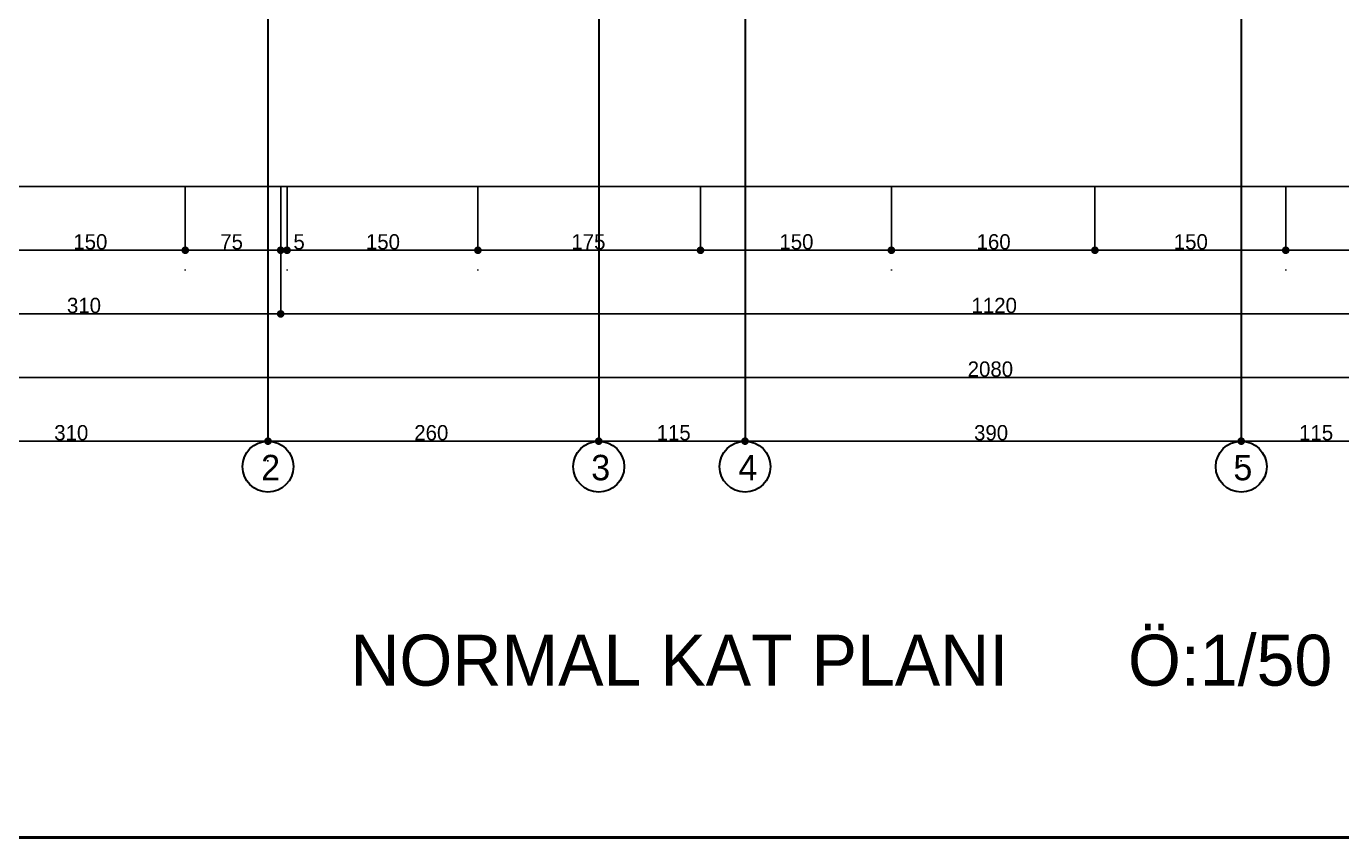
# Model space of a CAD drawing. Header units: millimetres. Extents: x 9537.41 to 9541.95, y -1431.78 to -1431.38.
# Drawn here: x 9538.2167 to 9538.4235, y -1431.747 to -1431.6195 of the extents above; entities that cross this region are included whole.
import ezdxf

# ---------------------------------------------------------------- set-up
doc = ezdxf.new("R2010")
doc.units = ezdxf.units.MM
doc.linetypes.add('ACAD_ISO06W100', pattern=[36, 24, -3, 0, -3, 0, -3, 0, -3])
for name, color, linetype, lineweight in [('aks', 6, 'Continuous', 35), ('duvar', 214, 'Continuous', 50), ('kolon', 6, 'Continuous', 35), ('yazı', 161, 'Continuous', 35), ('ölçü', 4, 'Continuous', 25)]:
    doc.layers.add(name, color=color, linetype=linetype, lineweight=lineweight)

msp = doc.modelspace()

# ---------------------------------------------------------------- linework, layer by layer
at = {"color": 0, "linetype": 'ByBlock', "lineweight": -2}
for p, q in [((9538.24111, -1431.65469), (9538.24051, -1431.65469)), ((9538.24231, -1431.65469), (9538.24291, -1431.65469)), ((9538.25611, -1431.65469), (9538.25551, -1431.65469)), ((9538.25611, -1431.65469), (9538.25551, -1431.65469)), ((9538.25831, -1431.65469), (9538.25891, -1431.65469)), ((9538.25831, -1431.65469), (9538.25891, -1431.65469)), ((9538.28711, -1431.65469), (9538.28651, -1431.65469)), ((9538.28831, -1431.65469), (9538.28891, -1431.65469)), ((9538.32211, -1431.65469), (9538.32151, -1431.65469)), ((9538.32331, -1431.65469), (9538.32391, -1431.65469)), ((9538.35211, -1431.65469), (9538.35151, -1431.65469)), ((9538.35331, -1431.65469), (9538.35391, -1431.65469)), ((9538.38411, -1431.65469), (9538.38351, -1431.65469)), ((9538.38531, -1431.65469), (9538.38591, -1431.65469)), ((9538.41411, -1431.65469), (9538.41351, -1431.65469)), ((9538.41531, -1431.65469), (9538.41591, -1431.65469)), ((9538.25611, -1431.66469), (9538.25551, -1431.66469)), ((9538.25731, -1431.66469), (9538.25791, -1431.66469)), ((9538.25411, -1431.68469), (9538.25351, -1431.68469)), ((9538.25531, -1431.68469), (9538.25591, -1431.68469)), ((9538.30611, -1431.68469), (9538.30551, -1431.68469)), ((9538.30731, -1431.68469), (9538.30791, -1431.68469)), ((9538.32911, -1431.68469), (9538.32851, -1431.68469)), ((9538.33031, -1431.68469), (9538.33091, -1431.68469)), ((9538.40711, -1431.68469), (9538.40651, -1431.68469)), ((9538.40831, -1431.68469), (9538.40891, -1431.68469))]:
    msp.add_line(p, q, dxfattribs=at)
at = {"color": 0, "linetype": 'ByBlock', "const_width": 0.0006}
for points in [[(9538.24201, -1431.65469, 1), (9538.24141, -1431.65469, 1)], [(9538.24141, -1431.65469, 1), (9538.24201, -1431.65469, 1)], [(9538.25641, -1431.65469, 1), (9538.25701, -1431.65469, 1)], [(9538.25641, -1431.65469, 1), (9538.25701, -1431.65469, 1)], [(9538.25801, -1431.65469, 1), (9538.25741, -1431.65469, 1)], [(9538.25801, -1431.65469, 1), (9538.25741, -1431.65469, 1)], [(9538.28801, -1431.65469, 1), (9538.28741, -1431.65469, 1)], [(9538.28741, -1431.65469, 1), (9538.28801, -1431.65469, 1)], [(9538.32301, -1431.65469, 1), (9538.32241, -1431.65469, 1)], [(9538.32241, -1431.65469, 1), (9538.32301, -1431.65469, 1)], [(9538.35301, -1431.65469, 1), (9538.35241, -1431.65469, 1)], [(9538.35241, -1431.65469, 1), (9538.35301, -1431.65469, 1)], [(9538.38501, -1431.65469, 1), (9538.38441, -1431.65469, 1)], [(9538.38441, -1431.65469, 1), (9538.38501, -1431.65469, 1)], [(9538.41501, -1431.65469, 1), (9538.41441, -1431.65469, 1)], [(9538.41441, -1431.65469, 1), (9538.41501, -1431.65469, 1)], [(9538.25641, -1431.66469, 1), (9538.25701, -1431.66469, 1)], [(9538.25701, -1431.66469, 1), (9538.25641, -1431.66469, 1)], [(9538.25441, -1431.68469, 1), (9538.25501, -1431.68469, 1)], [(9538.25501, -1431.68469, 1), (9538.25441, -1431.68469, 1)], [(9538.30641, -1431.68469, 1), (9538.30701, -1431.68469, 1)], [(9538.30701, -1431.68469, 1), (9538.30641, -1431.68469, 1)], [(9538.32941, -1431.68469, 1), (9538.33001, -1431.68469, 1)], [(9538.33001, -1431.68469, 1), (9538.32941, -1431.68469, 1)], [(9538.40741, -1431.68469, 1), (9538.40801, -1431.68469, 1)], [(9538.40801, -1431.68469, 1), (9538.40741, -1431.68469, 1)]]:
    msp.add_lwpolyline(points, format="xyb", close=True, dxfattribs=at)
at = {"layer": 'aks', "linetype": 'ACAD_ISO06W100'}
for p, q in [((9538.25471, -1431.40669), (9538.25471, -1431.68469)), ((9538.30671, -1431.40669), (9538.30671, -1431.68469)), ((9538.32971, -1431.40669), (9538.32971, -1431.68469)), ((9538.40771, -1431.40669), (9538.40771, -1431.68469))]:
    msp.add_line(p, q, dxfattribs=at)
at = {"layer": 'duvar'}
msp.add_line((9538.6875, -1431.747), (9538.05106, -1431.747), dxfattribs=at)
at = {"layer": 'kolon'}
for centre in [(9538.25471, -1431.68869), (9538.30671, -1431.68869), (9538.32971, -1431.68869), (9538.40771, -1431.68869)]:
    msp.add_circle(centre, 0.004, dxfattribs=at)
at = {"layer": 'ölçü'}
for p, q in [((9538.15671, -1431.64469), (9538.58071, -1431.64469)), ((9538.24171, -1431.64469), (9538.24171, -1431.65469)), ((9538.25671, -1431.64469), (9538.25671, -1431.66469)), ((9538.25771, -1431.64469), (9538.25771, -1431.65469)), ((9538.28771, -1431.64469), (9538.28771, -1431.65469)), ((9538.32271, -1431.64469), (9538.32271, -1431.65469)), ((9538.35271, -1431.64469), (9538.35271, -1431.65469)), ((9538.38471, -1431.64469), (9538.38471, -1431.65469)), ((9538.41471, -1431.64469), (9538.41471, -1431.65469)), ((9538.32271, -1431.65169), (9538.32271, -1431.65149)), ((9538.32271, -1431.65169), (9538.32271, -1431.65149)), ((9538.38471, -1431.65169), (9538.38471, -1431.65149)), ((9538.38471, -1431.65169), (9538.38471, -1431.65149)), ((9538.15671, -1431.65469), (9538.58071, -1431.65469)), ((9538.24051, -1431.65469), (9538.21291, -1431.65469)), ((9538.25551, -1431.65469), (9538.24291, -1431.65469)), ((9538.25551, -1431.65469), (9538.25431, -1431.65469)), ((9538.25771, -1431.65469), (9538.25671, -1431.65469)), ((9538.25891, -1431.65469), (9538.26011, -1431.65469)), ((9538.28651, -1431.65469), (9538.25891, -1431.65469)), ((9538.32151, -1431.65469), (9538.28891, -1431.65469)), ((9538.35151, -1431.65469), (9538.32391, -1431.65469)), ((9538.38351, -1431.65469), (9538.35391, -1431.65469)), ((9538.41351, -1431.65469), (9538.38591, -1431.65469)), ((9538.44851, -1431.65469), (9538.41591, -1431.65469)), ((9538.24171, -1431.65769), (9538.24171, -1431.65789)), ((9538.24171, -1431.65769), (9538.24171, -1431.65789)), ((9538.25671, -1431.65769), (9538.25671, -1431.65789)), ((9538.25671, -1431.65769), (9538.25671, -1431.65789)), ((9538.25771, -1431.65769), (9538.25771, -1431.65789)), ((9538.25771, -1431.65769), (9538.25771, -1431.65789)), ((9538.28771, -1431.65769), (9538.28771, -1431.65789)), ((9538.28771, -1431.65769), (9538.28771, -1431.65789)), ((9538.35271, -1431.65769), (9538.35271, -1431.65789)), ((9538.35271, -1431.65769), (9538.35271, -1431.65789)), ((9538.41471, -1431.65769), (9538.41471, -1431.65789)), ((9538.41471, -1431.65769), (9538.41471, -1431.65789)), ((9538.25671, -1431.66169), (9538.25671, -1431.66149)), ((9538.25671, -1431.66169), (9538.25671, -1431.66149)), ((9538.15671, -1431.66469), (9538.58071, -1431.66469)), ((9538.19591, -1431.66469), (9538.25551, -1431.66469)), ((9538.25791, -1431.66469), (9538.47951, -1431.66469)), ((9538.15671, -1431.67469), (9538.58071, -1431.67469)), ((9538.57551, -1431.67469), (9538.16191, -1431.67469)), ((9538.30671, -1431.68169), (9538.30671, -1431.68149)), ((9538.30671, -1431.68169), (9538.30671, -1431.68149)), ((9538.32971, -1431.68169), (9538.32971, -1431.68149)), ((9538.32971, -1431.68169), (9538.32971, -1431.68149)), ((9538.15671, -1431.68469), (9538.58071, -1431.68469)), ((9538.19391, -1431.68469), (9538.25351, -1431.68469)), ((9538.25591, -1431.68469), (9538.30551, -1431.68469)), ((9538.30791, -1431.68469), (9538.32851, -1431.68469)), ((9538.33091, -1431.68469), (9538.40651, -1431.68469)), ((9538.40891, -1431.68469), (9538.42951, -1431.68469)), ((9538.25471, -1431.68769), (9538.25471, -1431.68789)), ((9538.25471, -1431.68769), (9538.25471, -1431.68789)), ((9538.40771, -1431.68769), (9538.40771, -1431.68789)), ((9538.40771, -1431.68769), (9538.40771, -1431.68789))]:
    msp.add_line(p, q, dxfattribs=at)

# ---------------------------------------------------------------- texts
at = {"layer": 'yazı'}
for s, height, p in [('2', 0.004, (9538.25364, -1431.69084)), ('3', 0.004, (9538.30553, -1431.69084)), ('4', 0.004, (9538.32867, -1431.69084)), ('5', 0.004, (9538.40648, -1431.69084)), ('NORMAL KAT PLANI', 0.008, (9538.26765, -1431.72311)), ('  Ö:1/50', 0.008, (9538.38396, -1431.72311))]:
    msp.add_text(s, height=height, dxfattribs=at).set_placement(p)
at = {"layer": 'ölçü'}
for s, p in [('150', (9538.22411, -1431.65456)), ('75', (9538.24721, -1431.65456)), ('5', (9538.25871, -1431.65456)), ('150', (9538.27011, -1431.65456)), ('175', (9538.30241, -1431.65456)), ('150', (9538.33511, -1431.65456)), ('160', (9538.36611, -1431.65456)), ('150', (9538.39711, -1431.65456)), ('310', (9538.22311, -1431.66456)), ('1120', (9538.36531, -1431.66456)), ('2080', (9538.36471, -1431.67456)), ('310', (9538.22111, -1431.68456)), ('260', (9538.27771, -1431.68456)), ('115', (9538.31581, -1431.68456)), ('390', (9538.36571, -1431.68456)), ('115', (9538.41681, -1431.68456))]:
    msp.add_text(s, height=0.0024, dxfattribs=at).set_placement(p)

doc.saveas('drawing.dxf')
